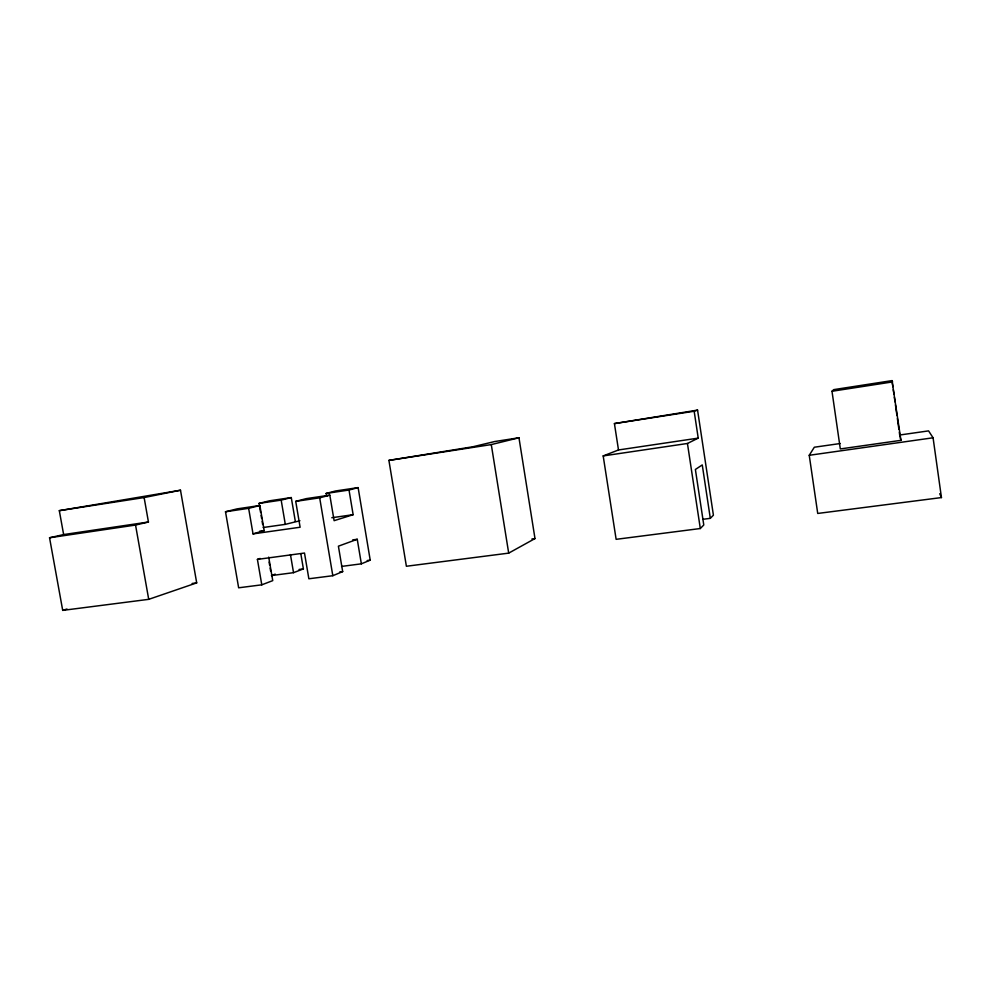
<?xml version="1.0" encoding="UTF-8"?>
<svg xmlns="http://www.w3.org/2000/svg" width="991" height="991" viewBox="0 0 991 991"><rect width="100%" height="100%" fill="white"/><g stroke="black" fill="none" stroke-linecap="round" stroke-linejoin="round"><path stroke-width="1.49" d="M899.63 435.024L928.567 430.887L933.076 437.787L941.45 497.569L817.724 513.449L809.238 455.29L814.329 447.226L840.219 443.522M710.312 518.343L713.409 515.196L697.565 410.101L694.171 411.24L698.221 438.121L618.495 449.964L603.185 455.922L616.129 539.327L700.315 528.525L703.783 524.995L695.385 469.474L702.26 464.928L710.312 518.343L702.656 519.334M831.994 391.272L833.716 389.636L891.999 380.618L900.955 440.338L840.318 448.935L831.994 391.272L892.68 381.894M508.693 553.127L534.991 538.571L518.962 437.774L494.608 441.552L472.992 446.743L388.906 460.394L406.384 566.257L508.693 553.127L491.288 444.587L518.962 437.774M603.185 455.922L687.444 443.473L698.221 438.121M259.865 505.497L248.642 508.333L253.027 533.889L264.176 530.606L259.865 505.497L237.084 508.879L225.502 511.765L238.645 587.799L261.785 584.826L257.412 559.395L304.497 553.04L308.858 578.781L332.815 575.709L342.675 571.609L338.402 546.177L357.255 539.29L361.356 563.829L341.548 566.418M361.356 563.829L370.213 560.15L358.123 487.609L335.602 490.966L326.15 493.431L326.646 496.318M261.785 584.826L272.748 580.627L268.71 557.115M275.238 574.136L271.423 575.56L293.534 572.674L303.395 568.908L300.88 554.068M148.712 599.344L196.701 582.881L180.498 490.223L59.311 510.662L63.635 534.57L49.55 537.766L62.706 610.382L148.712 599.344L135.544 525.057L148.439 522.009L144.129 497.556L180.498 490.223M257.412 559.395L260.175 558.453M62.706 610.382L67.004 609.007M358.123 487.609L349.018 490.037L353.143 514.688L334.116 520.684L329.817 495.141L306.231 498.634L295.727 501.372L300.112 527.237L253.027 533.889M263.185 527.509L285.309 524.363L299.914 520.746M618.495 449.964L614.42 423.591L697.565 410.101M295.727 501.372L319.684 497.829L329.817 495.141M260.596 512.446L259.047 503.403L281.171 500.121L291.28 497.569L295.33 521.39M259.047 503.403L269.478 500.814L291.28 497.569M614.42 423.591L694.171 411.24M59.311 510.662L144.129 497.556M388.906 460.394L491.288 444.587M326.15 493.431L349.018 490.037M63.635 534.57L148.439 522.009M49.55 537.766L135.544 525.057M225.502 511.765L248.642 508.333M331.799 517.736L353.143 514.688M259.617 531.25L264.176 530.606M809.238 455.29L933.076 437.787M352.685 539.909L357.255 539.29M192.13 583.476L196.701 582.881M299.047 569.478L303.395 568.908M367.215 560.547L370.213 560.15M531.944 538.968L534.991 538.571M339.727 571.98L342.675 571.609M939.728 493.716L941.45 497.569M900.286 437.948L900.955 440.338M281.171 500.121L285.309 524.363M290.45 554.576L293.534 572.674M261.116 515.456L261.636 518.466M262.157 521.489L262.665 524.499M269.106 562.058L269.614 565.068M270.134 568.066L270.642 571.064M319.684 497.829L332.815 575.709M687.444 443.473L700.315 528.525M891.999 380.618L892.866 386.688M893.3 389.711L893.944 394.269M894.365 397.304L895.009 401.85M895.443 404.885L896.942 415.502M897.375 418.536L898.874 429.153M899.308 432.187L899.952 436.746"/></g></svg>
